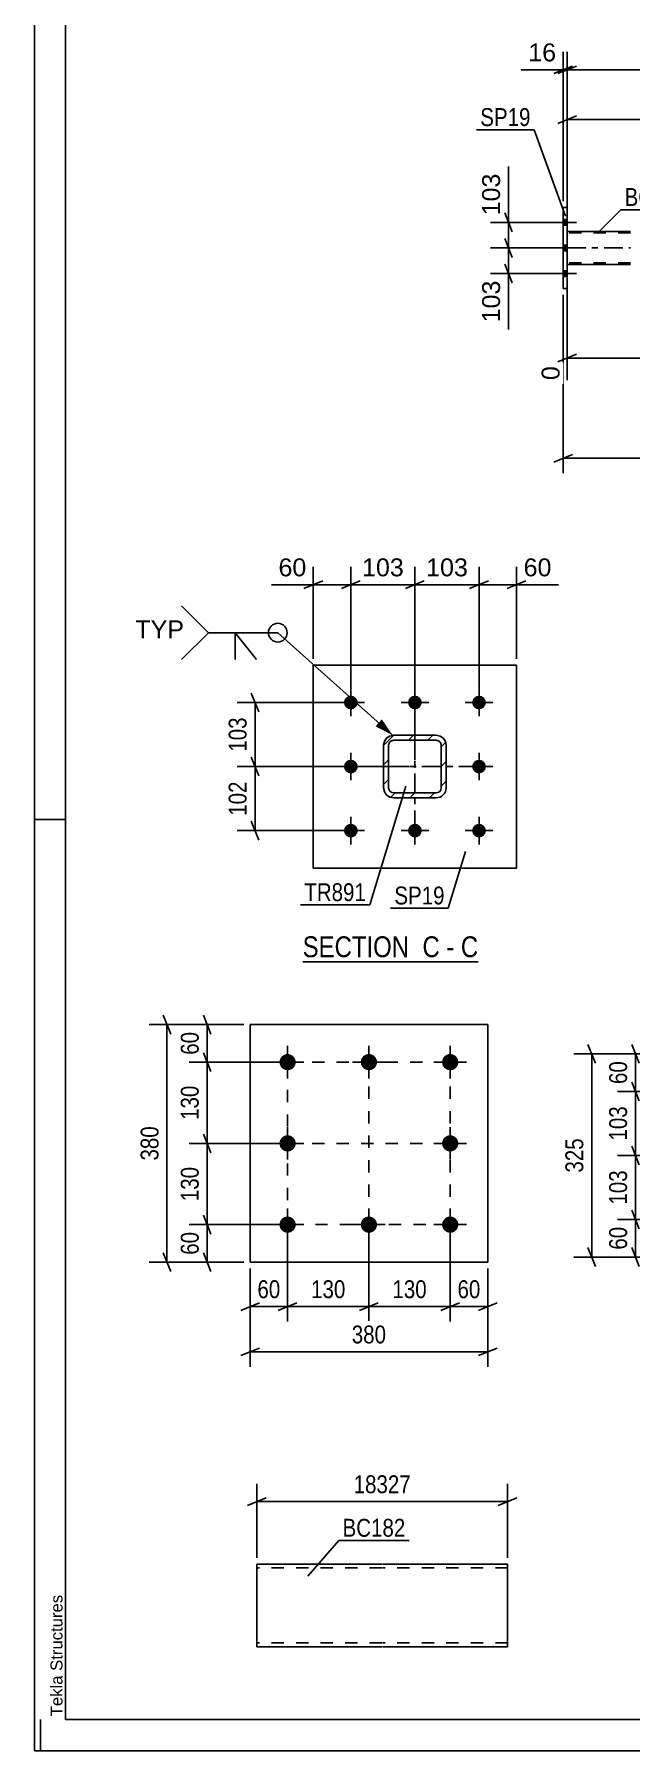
# Model space of a CAD drawing. Header units: millimetres. Extents: x 0 to 841, y 0 to 594.
# Drawn here: x 0 to 95.4, y 0 to 274.6 of the extents above; entities that cross this region are included whole.
import ezdxf

# ---------------------------------------------------------------- set-up
doc = ezdxf.new("R2010")
doc.units = ezdxf.units.MM
doc.linetypes.add('DXK_LINE_DOT2', pattern=[3.9198, 1.9599, -1.9599])
doc.linetypes.add('DXK_LINE_DOT3', pattern=[5.9187, 2.979, -0.9799, 0.9799, -0.9799])
doc.styles.add('Arial', font='ARIAL.TTF', dxfattribs={"height": 0.2})
doc.styles.add('Arial Narrow', font='ARIALN.TTF', dxfattribs={"height": 0.2})

# ---------------------------------------------------------------- blocks, each defined once
blk = doc.blocks.new('Unknown-814761036-1137')
at = {"color": 5, "linetype": 'Continuous'}
for p, q in [((0, 594), (0, 0)), ((5, 589), (5, 5)), ((5, 149), (0, 149)), ((1, 0), (1, 5)), ((5, 5), (836, 5)), ((0, 0), (841, 0))]:
    blk.add_line(p, q, dxfattribs=at)
at = {"color": 174, "linetype": 'Continuous', "style": 'Arial'}
blk.add_text('Tekla Structures', height=1.9102, rotation=90, dxfattribs=at).set_placement((4.5, 5.5))
blk = doc.blocks.new('Unknown-814761036-13 - 5533')
at = {"color": 6, "linetype": 'Continuous'}
blk.add_line((42.91, 126.2), (70.98, 126.2), dxfattribs=at)
at = {"color": 0, "linetype": 'Continuous'}
blk.add_wipeout([(61.02, 126.95), (61.02, 130.45), (42.91, 130.45), (42.91, 126.95)], dxfattribs=at)
at = {"color": 7, "linetype": 'Continuous', "style": 'Arial Narrow'}
blk.add_text('SECTION ', height=3.34, dxfattribs=at).set_placement((42.91, 126.95))
at = {"color": 0, "linetype": 'Continuous'}
blk.add_wipeout([(64.84, 126.95), (64.84, 130.45), (62.07, 130.45), (62.07, 126.95)], dxfattribs=at)
blk.add_wipeout([(67.16, 126.95), (67.16, 130.45), (65.89, 130.45), (65.89, 126.95)], dxfattribs=at)
at = {"color": 7, "linetype": 'Continuous', "style": 'Arial Narrow'}
blk.add_text('C', height=3.34, dxfattribs=at).set_placement((62.07, 126.95))
at = {"color": 0, "linetype": 'Continuous'}
blk.add_wipeout([(70.98, 126.95), (70.98, 130.45), (68.21, 130.45), (68.21, 126.95)], dxfattribs=at)
at = {"color": 7, "linetype": 'Continuous', "style": 'Arial Narrow'}
for s, p in [('C', (68.21, 126.95)), ('-', (65.89, 126.95))]:
    blk.add_text(s, height=3.34, dxfattribs=at).set_placement(p)
blk = doc.blocks.new('Part-814761036-5007 - 4968')
at = {"color": 2, "linetype": 'Continuous'}
for p, q in [((84.55, 233.92), (84.55, 246.92)), ((84.55, 246.92), (85.19, 246.92)), ((85.19, 246.92), (85.19, 233.92)), ((85.19, 233.92), (84.55, 233.92))]:
    blk.add_line(p, q, dxfattribs=at)
at = {"color": 7, "linetype": 'DXK_LINE_DOT2'}
for p, q in [((84.55, 233.92), (84.55, 246.92)), ((85.19, 233.92), (85.19, 246.92))]:
    blk.add_line(p, q, dxfattribs=at)
blk = doc.blocks.new('Part-814761036-5019 - 4968')
at = {"color": 2, "linetype": 'Continuous'}
for p, q in [((95.31, 243.06), (85.19, 243.06)), ((95.31, 237.78), (85.19, 237.78))]:
    blk.add_line(p, q, dxfattribs=at)
at = {"color": 7, "linetype": 'DXK_LINE_DOT2'}
for p, q in [((85.19, 243.06), (85.19, 237.78)), ((95.31, 242.82), (85.19, 242.82)), ((95.31, 238.02), (85.19, 238.02))]:
    blk.add_line(p, q, dxfattribs=at)
at = {"color": 7, "linetype": 'DXK_LINE_DOT3'}
blk.add_line((85.19, 240.42), (95.31, 240.42), dxfattribs=at)
blk = doc.blocks.new('Bolt-814761036-5020 - 4968')
at = {"linetype": 'Continuous'}
for points in [[(84.55, 244.96), (84.55, 244.08), (85.19, 244.08), (85.19, 244.96)], [(84.55, 244.96), (84.55, 244.08), (85.19, 244.08), (85.19, 244.96)], [(84.55, 244.96), (84.55, 244.08), (85.19, 244.08), (85.19, 244.96)], [(84.55, 240.86), (84.55, 239.98), (85.19, 239.98), (85.19, 240.86)], [(84.55, 240.86), (84.55, 239.98), (85.19, 239.98), (85.19, 240.86)], [(84.55, 236.76), (84.55, 235.88), (85.19, 235.88), (85.19, 236.76)], [(84.55, 236.76), (84.55, 235.88), (85.19, 235.88), (85.19, 236.76)], [(84.55, 236.76), (84.55, 235.88), (85.19, 235.88), (85.19, 236.76)]]:
    blk.add_hatch(color=1, dxfattribs=at).paths.add_polyline_path(points)
at = {"color": 1, "linetype": 'Continuous'}
for p, q in [((83.39, 244.52), (86.71, 244.52)), ((83.39, 244.52), (86.71, 244.52)), ((83.39, 244.52), (86.71, 244.52)), ((84.55, 244.96), (85.19, 244.96)), ((84.55, 244.96), (85.19, 244.96)), ((84.55, 244.96), (85.19, 244.96)), ((84.55, 244.08), (85.19, 244.08)), ((84.55, 244.08), (85.19, 244.08)), ((84.55, 244.08), (85.19, 244.08)), ((83.39, 240.42), (86.71, 240.42)), ((83.39, 240.42), (86.71, 240.42)), ((84.55, 240.86), (85.19, 240.86)), ((84.55, 240.86), (85.19, 240.86)), ((84.55, 239.98), (85.19, 239.98)), ((84.55, 239.98), (85.19, 239.98)), ((83.39, 236.32), (86.71, 236.32)), ((83.39, 236.32), (86.71, 236.32)), ((83.39, 236.32), (86.71, 236.32)), ((84.55, 236.76), (85.19, 236.76)), ((84.55, 236.76), (85.19, 236.76)), ((84.55, 236.76), (85.19, 236.76)), ((84.55, 235.88), (85.19, 235.88)), ((84.55, 235.88), (85.19, 235.88)), ((84.55, 235.88), (85.19, 235.88))]:
    blk.add_line(p, q, dxfattribs=at)
blk = doc.blocks.new('Part-814761036-5671 - 5533')
at = {"linetype": 'Continuous'}
h = blk.add_hatch(dxfattribs=at)
h.set_pattern_fill('', scale=0.7, style=0, pattern_type=0)
h.set_pattern_definition([(45, (57.4637, 162.451), (-1.57154, 1.57154), [])])
h.paths.add_polyline_path([(64.26, 162.45), (57.46, 162.45), (56.85, 162.33), (56.33, 161.98), (55.99, 161.46), (55.86, 160.85), (55.86, 154.05), (55.99, 153.44), (56.33, 152.92), (56.85, 152.57), (57.46, 152.45), (64.26, 152.45), (64.88, 152.57), (65.4, 152.92), (65.74, 153.44), (65.86, 154.05), (65.86, 160.85), (65.74, 161.46), (65.4, 161.98), (64.88, 162.33)])
h.paths.add_polyline_path([(65, 161.16), (65.06, 160.85), (65.06, 154.05), (65, 153.74), (64.83, 153.49), (64.57, 153.31), (64.26, 153.25), (57.46, 153.25), (57.16, 153.31), (56.9, 153.49), (56.72, 153.74), (56.66, 154.05), (56.66, 160.85), (56.72, 161.16), (56.9, 161.42), (57.16, 161.59), (57.46, 161.65), (64.26, 161.65), (64.57, 161.59), (64.83, 161.42)])
blk.add_hatch(color=30, dxfattribs=at).paths.add_polyline_path([(60.86, 157.35, -1), (60.86, 157.55, -1)])
at = {"color": 7, "linetype": 'DXK_LINE_DOT3'}
for p, q in [((60.86, 147.45), (60.86, 167.45)), ((70.86, 157.45), (50.86, 157.45))]:
    blk.add_line(p, q, dxfattribs=at)
at = {"color": 7, "linetype": 'DXK_LINE_DOT2'}
for p, q in [((56.85, 162.33), (57.46, 162.45)), ((57.46, 162.45), (64.26, 162.45)), ((64.26, 162.45), (64.88, 162.33)), ((55.86, 160.85), (55.99, 161.46)), ((55.86, 154.05), (55.86, 160.85)), ((56.72, 161.16), (56.66, 160.85)), ((56.66, 154.05), (56.66, 160.85)), ((57.46, 161.65), (57.16, 161.59)), ((57.46, 161.65), (64.26, 161.65)), ((64.57, 161.59), (64.26, 161.65)), ((65.06, 160.85), (65, 161.16)), ((65.06, 154.05), (65.06, 160.85)), ((65.74, 161.46), (65.86, 160.85)), ((65.86, 154.05), (65.86, 160.85)), ((55.99, 153.44), (55.86, 154.05)), ((56.66, 154.05), (56.72, 153.74)), ((65, 153.74), (65.06, 154.05)), ((65.86, 154.05), (65.74, 153.44)), ((57.46, 152.45), (56.85, 152.57)), ((57.16, 153.31), (57.46, 153.25)), ((57.46, 153.25), (64.26, 153.25)), ((57.46, 152.45), (64.26, 152.45)), ((64.26, 153.25), (64.57, 153.31)), ((64.88, 152.57), (64.26, 152.45))]:
    blk.add_line(p, q, dxfattribs=at)
at = {"color": 2, "linetype": 'Continuous'}
for p, q in [((57.46, 162.45), (56.85, 162.33)), ((57.46, 162.45), (64.26, 162.45)), ((64.88, 162.33), (64.26, 162.45)), ((55.99, 161.46), (55.86, 160.85)), ((55.86, 154.05), (55.86, 160.85)), ((56.66, 160.85), (56.72, 161.16)), ((56.66, 154.05), (56.66, 160.85)), ((57.16, 161.59), (57.46, 161.65)), ((57.46, 161.65), (64.26, 161.65)), ((64.26, 161.65), (64.57, 161.59)), ((65, 161.16), (65.06, 160.85)), ((65.06, 154.05), (65.06, 160.85)), ((65.86, 160.85), (65.74, 161.46)), ((65.86, 154.05), (65.86, 160.85)), ((55.86, 154.05), (55.99, 153.44)), ((56.72, 153.74), (56.66, 154.05)), ((65.06, 154.05), (65, 153.74)), ((65.74, 153.44), (65.86, 154.05)), ((56.85, 152.57), (57.46, 152.45)), ((57.46, 153.25), (57.16, 153.31)), ((57.46, 153.25), (64.26, 153.25)), ((57.46, 152.45), (64.26, 152.45)), ((64.57, 153.31), (64.26, 153.25)), ((64.26, 152.45), (64.88, 152.57))]:
    blk.add_line(p, q, dxfattribs=at)
at = {"color": 30, "linetype": 'DXK_LINE_DOT3'}
blk.add_line((60.86, 157.45), (60.86, 157.45), dxfattribs=at)
at = {"color": 30, "linetype": 'Continuous'}
blk.add_circle((60.86, 157.45), 0.1, dxfattribs=at)
at = {"color": 7, "linetype": 'DXK_LINE_DOT2'}
for centre, radius, start, end in [((57.46, 160.85), 1.6, 112.5, 157.5), ((64.26, 160.85), 1.6, 22.5, 67.5), ((57.46, 160.85), 0.8, 112.5, 157.5), ((64.26, 160.85), 0.8, 22.5, 67.5), ((57.46, 154.05), 1.6, 202.5, 247.5), ((57.46, 154.05), 0.8, 202.5, 247.5), ((64.26, 154.05), 0.8, 292.5, 337.5), ((64.26, 154.05), 1.6, 292.5, 337.5)]:
    blk.add_arc(centre, radius, start, end, dxfattribs=at)
at = {"color": 2, "linetype": 'Continuous'}
for centre, radius, start, end in [((57.46, 160.85), 1.6, 112.5, 157.5), ((64.26, 160.85), 1.6, 22.5, 67.5), ((57.46, 160.85), 0.8, 112.5, 157.5), ((64.26, 160.85), 0.8, 22.5, 67.5), ((57.46, 154.05), 1.6, 202.5, 247.5), ((57.46, 154.05), 0.8, 202.5, 247.5), ((64.26, 154.05), 0.8, 292.5, 337.5), ((64.26, 154.05), 1.6, 292.5, 337.5)]:
    blk.add_arc(centre, radius, start, end, dxfattribs=at)
blk = doc.blocks.new('Part-814761036-5677 - 5533')
at = {"color": 2, "linetype": 'Continuous'}
for p, q in [((77.11, 173.7), (44.61, 173.7)), ((44.61, 141.2), (44.61, 173.7)), ((77.11, 141.2), (77.11, 173.7)), ((77.11, 141.2), (44.61, 141.2))]:
    blk.add_line(p, q, dxfattribs=at)
blk = doc.blocks.new('Bolt-814761036-5634 - 5533')
at = {"linetype": 'Continuous'}
for points in [[(50.61, 166.6, -1), (50.61, 168.8, -1)], [(60.86, 166.6, -1), (60.86, 168.8, -1)], [(71.11, 166.6, -1), (71.11, 168.8, -1)], [(50.61, 156.35, -1), (50.61, 158.55, -1)], [(71.11, 156.35, -1), (71.11, 158.55, -1)], [(50.61, 146.1, -1), (50.61, 148.3, -1)], [(60.86, 146.1, -1), (60.86, 148.3, -1)], [(71.11, 146.1, -1), (71.11, 148.3, -1)]]:
    blk.add_hatch(color=1, dxfattribs=at).paths.add_polyline_path(points)
at = {"color": 1, "linetype": 'Continuous'}
for p, q in [((52.81, 167.7), (48.41, 167.7)), ((50.61, 165.5), (50.61, 169.9)), ((63.06, 167.7), (58.66, 167.7)), ((60.86, 165.5), (60.86, 169.9)), ((73.31, 167.7), (68.91, 167.7)), ((71.11, 165.5), (71.11, 169.9)), ((50.61, 155.25), (50.61, 159.65)), ((71.11, 155.25), (71.11, 159.65)), ((52.81, 157.45), (48.41, 157.45)), ((73.31, 157.45), (68.91, 157.45)), ((50.61, 145), (50.61, 149.4)), ((60.86, 145), (60.86, 149.4)), ((71.11, 145), (71.11, 149.4)), ((52.81, 147.2), (48.41, 147.2)), ((63.06, 147.2), (58.66, 147.2)), ((73.31, 147.2), (68.91, 147.2))]:
    blk.add_line(p, q, dxfattribs=at)
blk = doc.blocks.new('Part-814761036-12836 - 12835')
at = {"color": 2, "linetype": 'Continuous'}
for p, q in [((35.58, 29.84), (35.58, 28.64)), ((55.58, 29.84), (35.58, 29.84)), ((35.58, 17.84), (35.58, 28.64)), ((75.68, 29.84), (55.68, 29.84)), ((75.68, 29.84), (75.68, 16.64)), ((35.58, 16.73), (35.58, 17.84)), ((35.58, 16.64), (35.58, 16.73)), ((35.58, 16.64), (55.58, 16.64)), ((55.68, 16.64), (75.68, 16.64))]:
    blk.add_line(p, q, dxfattribs=at)
at = {"color": 7, "linetype": 'DXK_LINE_DOT2'}
for p, q in [((55.58, 29.24), (35.58, 29.24)), ((75.68, 29.24), (55.68, 29.24)), ((75.68, 29.75), (75.68, 29.84)), ((35.58, 16.99), (35.58, 17.84)), ((35.58, 17.24), (35.58, 17.29)), ((35.58, 17.24), (35.58, 17.29)), ((55.58, 17.24), (35.58, 17.24)), ((75.68, 17.24), (55.68, 17.24)), ((75.68, 17.24), (75.68, 17.29))]:
    blk.add_line(p, q, dxfattribs=at)
blk = doc.blocks.new('Part-814761036-12908 - 12907')
at = {"color": 2, "linetype": 'Continuous'}
for p, q in [((34.5, 116.16), (34.5, 78.16)), ((34.5, 116.16), (72.5, 116.16)), ((72.5, 116.16), (72.5, 78.16)), ((34.5, 78.16), (72.5, 78.16))]:
    blk.add_line(p, q, dxfattribs=at)
blk = doc.blocks.new('Bolt-814761036-12909 - 12907')
at = {"linetype": 'Continuous'}
for points in [[(40.5, 111.46, -1), (40.5, 108.86, -1)], [(53.5, 111.46, -1), (53.5, 108.86, -1)], [(66.5, 111.46, -1), (66.5, 108.86, -1)], [(40.5, 98.46, -1), (40.5, 95.86, -1)], [(66.5, 98.46, -1), (66.5, 95.86, -1)], [(40.5, 85.46, -1), (40.5, 82.86, -1)], [(53.5, 85.46, -1), (53.5, 82.86, -1)], [(66.5, 85.46, -1), (66.5, 82.86, -1)]]:
    blk.add_hatch(color=1, dxfattribs=at).paths.add_polyline_path(points)
at = {"color": 1, "linetype": 'Continuous'}
for p, q in [((40.5, 112.76), (40.5, 107.56)), ((53.5, 112.76), (53.5, 107.56)), ((66.5, 112.76), (66.5, 107.56)), ((37.9, 110.16), (43.1, 110.16)), ((50.9, 110.16), (56.1, 110.16)), ((63.9, 110.16), (69.1, 110.16)), ((40.5, 99.76), (40.5, 94.56)), ((66.5, 99.76), (66.5, 94.56)), ((37.9, 97.16), (43.1, 97.16)), ((63.9, 97.16), (69.1, 97.16)), ((40.5, 86.76), (40.5, 81.56)), ((53.5, 86.76), (53.5, 81.56)), ((66.5, 86.76), (66.5, 81.56)), ((37.9, 84.16), (43.1, 84.16)), ((50.9, 84.16), (56.1, 84.16)), ((63.9, 84.16), (69.1, 84.16))]:
    blk.add_line(p, q, dxfattribs=at)
blk = doc.blocks.new('Rectangle-814761036-14074 - 12907')
at = {"color": 1, "linetype": 'DXK_LINE_DOT2'}
blk.add_lwpolyline([(40.5, 110.16), (66.5, 110.16), (66.5, 84.16), (40.5, 84.16), (40.5, 110.16)], close=True, dxfattribs=at)
blk = doc.blocks.new('Line-814761036-14113 - 12907')
at = {"color": 1, "linetype": 'DXK_LINE_DOT2'}
blk.add_line((53.5, 110.16), (53.5, 84.16), dxfattribs=at)
blk = doc.blocks.new('Line-814761036-14120 - 12907')
at = {"color": 1, "linetype": 'DXK_LINE_DOT2'}
blk.add_line((40.5, 97.16), (66.5, 97.16), dxfattribs=at)
blk = doc.blocks.new('StraightDimension-814761036-5368 - 4968')
at = {"color": 7, "linetype": 'Continuous'}
for p, q in [((84.55, 232.92), (84.55, 204.37)), ((86.05, 207.37), (83.05, 206.17)), ((84.55, 206.77), (768.38, 206.77))]:
    blk.add_line(p, q, dxfattribs=at)
blk = doc.blocks.new('StraightDimension-814761036-5386 - 4968')
at = {"color": 7, "linetype": 'Continuous'}
for p, q in [((85.19, 237.26), (85.19, 219.28)), ((233.8, 229.18), (233.8, 212.61)), ((86.69, 223.41), (83.69, 222.21)), ((85.19, 222.81), (233.8, 222.81)), ((232.3, 222.21), (235.3, 223.41))]:
    blk.add_line(p, q, dxfattribs=at)
at = {"color": 0}
blk.add_wipeout([(164.54, 223.56), (164.54, 227.76), (154.45, 227.76), (154.45, 223.56)], dxfattribs=at)
at = {"color": 0, "linetype": 'Continuous'}
for points in [[(84.59, 222.11), (80.39, 222.11), (80.39, 218.68), (84.59, 218.68)], [(233.2, 222.11), (229, 222.11), (229, 212.01), (233.2, 212.01)]]:
    blk.add_wipeout(points, dxfattribs=at)
at = {"color": 3, "style": 'Arial'}
blk.add_text('3789', height=2.865, dxfattribs=at).set_placement((155.05, 224.16))
at = {"color": 3, "linetype": 'Continuous', "style": 'Arial'}
for s, height, p in [('0', 2.87, (83.99, 219.28)), ('3789', 2.865, (232.6, 212.61))]:
    blk.add_text(s, height=height, rotation=90.0002, dxfattribs=at).set_placement(p)
blk = doc.blocks.new('StraightDimension-814761036-5415 - 4968')
at = {"color": 7, "linetype": 'Continuous'}
for p, q in [((83.05, 268.33), (86.05, 269.53)), ((86.69, 269.53), (83.69, 268.33)), ((84.55, 247.92), (84.55, 271.78)), ((85.19, 247.92), (85.19, 271.78)), ((84.55, 268.93), (85.19, 268.93))]:
    blk.add_line(p, q, dxfattribs=at)
at = {"color": 0}
blk.add_wipeout([(84.02, 269.68), (84.02, 273.88), (78.38, 273.88), (78.38, 269.68)], dxfattribs=at)
at = {"color": 7, "linetype": 'Continuous'}
blk.add_line((84.55, 268.93), (77.85, 268.93), dxfattribs=at)
blk.add_line((84.55, 268.93), (77.85, 268.93), dxfattribs=at)
at = {"color": 3, "style": 'Arial'}
blk.add_text('16', height=2.865, dxfattribs=at).set_placement((78.98, 270.28))
blk = doc.blocks.new('StraightDimension-814761036-5425 - 4968')
at = {"color": 7, "linetype": 'Continuous'}
for p, q in [((86.69, 269.53), (83.69, 268.33)), ((85.19, 247.92), (85.19, 271.78)), ((85.19, 268.93), (767.74, 268.93))]:
    blk.add_line(p, q, dxfattribs=at)
blk = doc.blocks.new('StraightDimension-814761036-5474 - 4968')
at = {"color": 7, "linetype": 'Continuous'}
for p, q in [((85.19, 243.58), (85.19, 263.81)), ((233.8, 244.46), (233.8, 263.81)), ((86.69, 261.56), (83.69, 260.36)), ((85.19, 260.96), (233.8, 260.96)), ((232.3, 260.36), (235.3, 261.56))]:
    blk.add_line(p, q, dxfattribs=at)
at = {"color": 0}
blk.add_wipeout([(164.54, 261.71), (164.54, 265.91), (154.45, 265.91), (154.45, 261.71)], dxfattribs=at)
at = {"color": 3, "style": 'Arial'}
blk.add_text('3789', height=2.865, dxfattribs=at).set_placement((155.05, 262.31))
blk = doc.blocks.new('StraightDimension-814761036-7432 - 4968')
at = {"color": 7, "linetype": 'Continuous'}
for p, q in [((75.22, 241.92), (76.42, 238.92)), ((84.95, 240.42), (72.97, 240.42)), ((75.82, 236.32), (75.82, 240.42)), ((84.95, 236.32), (72.97, 236.32)), ((76.42, 234.82), (75.22, 237.82))]:
    blk.add_line(p, q, dxfattribs=at)
at = {"color": 0}
blk.add_wipeout([(75.07, 235.79), (70.87, 235.79), (70.87, 227.92), (75.07, 227.92)], dxfattribs=at)
at = {"color": 7, "linetype": 'Continuous'}
blk.add_line((75.82, 236.32), (75.82, 227.4), dxfattribs=at)
blk.add_line((75.82, 236.32), (75.82, 227.4), dxfattribs=at)
at = {"color": 3, "style": 'Arial'}
blk.add_text('103', height=2.865, rotation=90.0002, dxfattribs=at).set_placement((74.47, 228.52))
blk = doc.blocks.new('StraightDimension-814761036-7434 - 4968')
at = {"color": 7, "linetype": 'Continuous'}
for p, q in [((84.95, 244.52), (72.97, 244.52)), ((75.22, 246.02), (76.42, 243.02)), ((75.82, 240.42), (75.82, 244.52)), ((76.42, 238.92), (75.22, 241.92)), ((84.95, 240.42), (72.97, 240.42))]:
    blk.add_line(p, q, dxfattribs=at)
at = {"color": 0}
blk.add_wipeout([(75.07, 252.91), (70.87, 252.91), (70.87, 245.04), (75.07, 245.04)], dxfattribs=at)
at = {"color": 7, "linetype": 'Continuous'}
blk.add_line((75.82, 244.52), (75.82, 253.44), dxfattribs=at)
blk.add_line((75.82, 244.52), (75.82, 253.44), dxfattribs=at)
at = {"color": 3, "style": 'Arial'}
blk.add_text('103', height=2.865, rotation=90.0002, dxfattribs=at).set_placement((74.47, 245.64))
blk = doc.blocks.new('StraightDimension-814761036-5780 - 5533')
at = {"color": 7, "linetype": 'Continuous'}
for p, q in [((43.11, 185.94), (46.11, 187.14)), ((44.61, 174.7), (44.61, 189.39)), ((52.11, 187.14), (49.11, 185.94)), ((50.61, 168.7), (50.61, 189.39)), ((44.61, 186.54), (50.61, 186.54))]:
    blk.add_line(p, q, dxfattribs=at)
at = {"color": 0}
blk.add_wipeout([(44.09, 187.29), (44.09, 191.49), (38.44, 191.49), (38.44, 187.29)], dxfattribs=at)
at = {"color": 7, "linetype": 'Continuous'}
blk.add_line((44.61, 186.54), (37.92, 186.54), dxfattribs=at)
blk.add_line((44.61, 186.54), (37.92, 186.54), dxfattribs=at)
at = {"color": 3, "style": 'Arial'}
blk.add_text('60', height=2.865, dxfattribs=at).set_placement((39.04, 187.89))
blk = doc.blocks.new('StraightDimension-814761036-5790 - 5533')
at = {"color": 7, "linetype": 'Continuous'}
for p, q in [((49.11, 185.94), (52.11, 187.14)), ((50.61, 168.7), (50.61, 189.39)), ((62.36, 187.14), (59.36, 185.94)), ((60.86, 158.45), (60.86, 189.39)), ((50.61, 186.54), (60.86, 186.54))]:
    blk.add_line(p, q, dxfattribs=at)
at = {"color": 0}
blk.add_wipeout([(59.67, 187.29), (59.67, 191.49), (51.8, 191.49), (51.8, 187.29)], dxfattribs=at)
at = {"color": 3, "style": 'Arial'}
blk.add_text('103', height=2.865, dxfattribs=at).set_placement((52.4, 187.89))
blk = doc.blocks.new('StraightDimension-814761036-5807 - 5533')
at = {"color": 7, "linetype": 'Continuous'}
for p, q in [((59.36, 185.94), (62.36, 187.14)), ((60.86, 158.45), (60.86, 189.39)), ((72.61, 187.14), (69.61, 185.94)), ((71.11, 168.7), (71.11, 189.39)), ((60.86, 186.54), (71.11, 186.54))]:
    blk.add_line(p, q, dxfattribs=at)
at = {"color": 0}
blk.add_wipeout([(69.92, 187.29), (69.92, 191.49), (62.05, 191.49), (62.05, 187.29)], dxfattribs=at)
at = {"color": 3, "style": 'Arial'}
blk.add_text('103', height=2.865, dxfattribs=at).set_placement((62.65, 187.89))
blk = doc.blocks.new('StraightDimension-814761036-5824 - 5533')
at = {"color": 7, "linetype": 'Continuous'}
for p, q in [((69.61, 185.94), (72.61, 187.14)), ((71.11, 168.7), (71.11, 189.39)), ((78.61, 187.14), (75.61, 185.94)), ((77.11, 174.7), (77.11, 189.39)), ((71.11, 186.54), (77.11, 186.54))]:
    blk.add_line(p, q, dxfattribs=at)
at = {"color": 0}
blk.add_wipeout([(83.29, 187.29), (83.29, 191.49), (77.64, 191.49), (77.64, 187.29)], dxfattribs=at)
at = {"color": 7, "linetype": 'Continuous'}
blk.add_line((77.11, 186.54), (83.81, 186.54), dxfattribs=at)
blk.add_line((77.11, 186.54), (83.81, 186.54), dxfattribs=at)
at = {"color": 3, "style": 'Arial'}
blk.add_text('60', height=2.865, dxfattribs=at).set_placement((78.24, 187.89))
blk = doc.blocks.new('StraightDimension-814761036-12752 - 5533')
at = {"color": 7, "linetype": 'Continuous'}
for p, q in [((49.61, 167.7), (32.44, 167.7)), ((34.69, 169.2), (35.89, 166.2)), ((35.29, 157.45), (35.29, 167.7)), ((59.86, 157.45), (32.44, 157.45)), ((35.89, 155.95), (34.69, 158.95))]:
    blk.add_line(p, q, dxfattribs=at)
at = {"color": 0}
blk.add_wipeout([(34.54, 165.92), (30.34, 165.92), (30.34, 159.23), (34.54, 159.23)], dxfattribs=at)
at = {"color": 3, "style": 'Arial Narrow'}
blk.add_text('103', height=2.863, rotation=90.0002, dxfattribs=at).set_placement((33.94, 159.83))
blk = doc.blocks.new('StraightDimension-814761036-12753 - 5533')
at = {"color": 7, "linetype": 'Continuous'}
for p, q in [((59.86, 157.45), (32.44, 157.45)), ((34.69, 158.95), (35.89, 155.95)), ((35.29, 147.2), (35.29, 157.45)), ((35.89, 145.7), (34.69, 148.7)), ((49.61, 147.2), (32.44, 147.2))]:
    blk.add_line(p, q, dxfattribs=at)
at = {"color": 0}
blk.add_wipeout([(34.54, 155.67), (30.34, 155.67), (30.34, 148.98), (34.54, 148.98)], dxfattribs=at)
at = {"color": 3, "style": 'Arial Narrow'}
blk.add_text('102', height=2.863, rotation=90.0002, dxfattribs=at).set_placement((33.94, 149.58))
blk = doc.blocks.new('StraightDimension-814761036-13064 - 12835')
at = {"color": 7, "linetype": 'Continuous'}
for p, q in [((35.58, 30.84), (35.58, 42.69)), ((75.68, 30.84), (75.68, 42.69)), ((37.08, 40.44), (34.08, 39.24)), ((35.58, 39.84), (75.68, 39.84)), ((74.18, 39.24), (77.18, 40.44))]:
    blk.add_line(p, q, dxfattribs=at)
at = {"color": 0}
blk.add_wipeout([(60.8, 40.59), (60.8, 44.79), (50.46, 44.79), (50.46, 40.59)], dxfattribs=at)
at = {"color": 3, "style": 'Arial Narrow'}
blk.add_text('18327', height=2.863, dxfattribs=at).set_placement((51.06, 41.19))
blk = doc.blocks.new('StraightDimension-814761036-13068 - 12844')
at = {"color": 7, "linetype": 'Continuous'}
for p, q in [((95.53, 112.98), (96.73, 109.98)), ((111.13, 111.48), (93.28, 111.48)), ((96.13, 105.48), (96.13, 111.48)), ((117.13, 105.48), (93.28, 105.48)), ((96.73, 103.98), (95.53, 106.98))]:
    blk.add_line(p, q, dxfattribs=at)
at = {"color": 0}
blk.add_wipeout([(95.38, 110.91), (91.18, 110.91), (91.18, 106.06), (95.38, 106.06)], dxfattribs=at)
at = {"color": 3, "style": 'Arial Narrow'}
blk.add_text('60', height=2.863, rotation=90.0002, dxfattribs=at).set_placement((94.78, 106.66))
blk = doc.blocks.new('StraightDimension-814761036-13069 - 12844')
at = {"color": 7, "linetype": 'Continuous'}
for p, q in [((117.13, 105.48), (93.28, 105.48)), ((95.53, 106.98), (96.73, 103.98)), ((96.13, 95.23), (96.13, 105.48)), ((96.73, 93.73), (95.53, 96.73)), ((117.13, 95.23), (93.28, 95.23))]:
    blk.add_line(p, q, dxfattribs=at)
at = {"color": 0}
blk.add_wipeout([(95.38, 103.7), (91.18, 103.7), (91.18, 97.02), (95.38, 97.02)], dxfattribs=at)
at = {"color": 3, "style": 'Arial Narrow'}
blk.add_text('103', height=2.863, rotation=90.0002, dxfattribs=at).set_placement((94.78, 97.62))
blk = doc.blocks.new('StraightDimension-814761036-13070 - 12844')
at = {"color": 7, "linetype": 'Continuous'}
for p, q in [((95.53, 96.73), (96.73, 93.73)), ((117.13, 95.23), (93.28, 95.23)), ((96.13, 84.98), (96.13, 95.23)), ((96.73, 83.48), (95.53, 86.48)), ((117.13, 84.98), (93.28, 84.98))]:
    blk.add_line(p, q, dxfattribs=at)
at = {"color": 0}
blk.add_wipeout([(95.38, 93.45), (91.18, 93.45), (91.18, 86.77), (95.38, 86.77)], dxfattribs=at)
at = {"color": 3, "style": 'Arial Narrow'}
blk.add_text('103', height=2.863, rotation=90.0002, dxfattribs=at).set_placement((94.78, 87.37))
blk = doc.blocks.new('StraightDimension-814761036-13071 - 12844')
at = {"color": 7, "linetype": 'Continuous'}
for p, q in [((95.53, 86.48), (96.73, 83.48)), ((117.13, 84.98), (93.28, 84.98)), ((96.13, 78.98), (96.13, 84.98)), ((96.73, 77.48), (95.53, 80.48)), ((111.13, 78.98), (93.28, 78.98))]:
    blk.add_line(p, q, dxfattribs=at)
at = {"color": 0}
blk.add_wipeout([(95.38, 84.41), (91.18, 84.41), (91.18, 79.56), (95.38, 79.56)], dxfattribs=at)
at = {"color": 3, "style": 'Arial Narrow'}
blk.add_text('60', height=2.863, rotation=90.0002, dxfattribs=at).set_placement((94.78, 80.16))
blk = doc.blocks.new('StraightDimension-814761036-13084 - 12844')
at = {"color": 7, "linetype": 'Continuous'}
for p, q in [((89.73, 109.98), (88.53, 112.98)), ((111.13, 111.48), (86.28, 111.48)), ((89.13, 78.98), (89.13, 111.48)), ((88.53, 80.48), (89.73, 77.48)), ((111.13, 78.98), (86.28, 78.98))]:
    blk.add_line(p, q, dxfattribs=at)
at = {"color": 0}
blk.add_wipeout([(88.38, 98.58), (84.18, 98.58), (84.18, 91.89), (88.38, 91.89)], dxfattribs=at)
at = {"color": 3, "style": 'Arial Narrow'}
blk.add_text('325', height=2.863, rotation=90.0002, dxfattribs=at).set_placement((87.78, 92.49))
blk = doc.blocks.new('StraightDimension-814761036-13158 - 12907')
at = {"color": 7, "linetype": 'Continuous'}
for p, q in [((39.5, 97.16), (24.78, 97.16)), ((28.23, 95.66), (27.03, 98.66)), ((27.63, 84.16), (27.63, 97.16)), ((27.03, 85.66), (28.23, 82.66)), ((39.5, 84.16), (24.78, 84.16))]:
    blk.add_line(p, q, dxfattribs=at)
at = {"color": 0}
blk.add_wipeout([(26.88, 94.01), (22.68, 94.01), (22.68, 87.32), (26.88, 87.32)], dxfattribs=at)
at = {"color": 3, "style": 'Arial Narrow'}
blk.add_text('130', height=2.863, rotation=90.0002, dxfattribs=at).set_placement((26.28, 87.92))
blk = doc.blocks.new('StraightDimension-814761036-13157 - 12907')
at = {"color": 7, "linetype": 'Continuous'}
for p, q in [((39.5, 110.16), (24.78, 110.16)), ((28.23, 108.66), (27.03, 111.66)), ((27.63, 97.16), (27.63, 110.16)), ((39.5, 97.16), (24.78, 97.16)), ((27.03, 98.66), (28.23, 95.66))]:
    blk.add_line(p, q, dxfattribs=at)
at = {"color": 0}
blk.add_wipeout([(26.88, 107.01), (22.68, 107.01), (22.68, 100.32), (26.88, 100.32)], dxfattribs=at)
at = {"color": 3, "style": 'Arial Narrow'}
blk.add_text('130', height=2.863, rotation=90.0002, dxfattribs=at).set_placement((26.28, 100.92))
blk = doc.blocks.new('StraightDimension-814761036-13156 - 12907')
at = {"color": 7, "linetype": 'Continuous'}
for p, q in [((33.5, 116.16), (24.78, 116.16)), ((27.03, 117.66), (28.23, 114.66)), ((27.63, 110.16), (27.63, 116.16)), ((39.5, 110.16), (24.78, 110.16)), ((28.23, 108.66), (27.03, 111.66))]:
    blk.add_line(p, q, dxfattribs=at)
at = {"color": 0}
blk.add_wipeout([(26.88, 115.59), (22.68, 115.59), (22.68, 110.74), (26.88, 110.74)], dxfattribs=at)
at = {"color": 3, "style": 'Arial Narrow'}
blk.add_text('60', height=2.863, rotation=90.0002, dxfattribs=at).set_placement((26.28, 111.34))
blk = doc.blocks.new('StraightDimension-814761036-13159 - 12907')
at = {"color": 7, "linetype": 'Continuous'}
for p, q in [((27.03, 85.66), (28.23, 82.66)), ((39.5, 84.16), (24.78, 84.16)), ((27.63, 78.16), (27.63, 84.16)), ((28.23, 76.66), (27.03, 79.66)), ((33.5, 78.16), (24.78, 78.16))]:
    blk.add_line(p, q, dxfattribs=at)
at = {"color": 0}
blk.add_wipeout([(26.88, 83.59), (22.68, 83.59), (22.68, 78.74), (26.88, 78.74)], dxfattribs=at)
at = {"color": 3, "style": 'Arial Narrow'}
blk.add_text('60', height=2.863, rotation=90.0002, dxfattribs=at).set_placement((26.28, 79.34))
blk = doc.blocks.new('StraightDimension-814761036-13172 - 12907')
at = {"color": 7, "linetype": 'Continuous'}
for p, q in [((33.5, 116.16), (18.36, 116.16)), ((21.81, 114.66), (20.61, 117.66)), ((21.21, 78.16), (21.21, 116.16)), ((20.61, 79.66), (21.81, 76.66)), ((33.5, 78.16), (18.36, 78.16))]:
    blk.add_line(p, q, dxfattribs=at)
at = {"color": 0}
blk.add_wipeout([(20.46, 100.51), (16.26, 100.51), (16.26, 93.82), (20.46, 93.82)], dxfattribs=at)
at = {"color": 3, "style": 'Arial Narrow'}
blk.add_text('380', height=2.863, rotation=90.0002, dxfattribs=at).set_placement((19.86, 94.42))
blk = doc.blocks.new('StraightDimension-814761036-13176 - 12907')
at = {"color": 7, "linetype": 'Continuous'}
for p, q in [((66.5, 83.16), (66.5, 68.65)), ((72.5, 77.16), (72.5, 68.65)), ((65, 70.45), (68, 71.65)), ((74, 71.65), (71, 70.45)), ((66.5, 71.05), (72.5, 71.05))]:
    blk.add_line(p, q, dxfattribs=at)
at = {"color": 0}
blk.add_wipeout([(71.93, 71.8), (71.93, 76), (67.07, 76), (67.07, 71.8)], dxfattribs=at)
at = {"color": 3, "style": 'Arial Narrow'}
blk.add_text('60', height=2.863, dxfattribs=at).set_placement((67.67, 72.4))
blk = doc.blocks.new('StraightDimension-814761036-13177 - 12907')
at = {"color": 7, "linetype": 'Continuous'}
for p, q in [((53.5, 83.16), (53.5, 68.65)), ((66.5, 83.16), (66.5, 68.65)), ((55, 71.65), (52, 70.45)), ((65, 70.45), (68, 71.65)), ((53.5, 71.05), (66.5, 71.05))]:
    blk.add_line(p, q, dxfattribs=at)
at = {"color": 0}
blk.add_wipeout([(63.34, 71.8), (63.34, 76), (56.66, 76), (56.66, 71.8)], dxfattribs=at)
at = {"color": 3, "style": 'Arial Narrow'}
blk.add_text('130', height=2.863, dxfattribs=at).set_placement((57.26, 72.4))
blk = doc.blocks.new('StraightDimension-814761036-13178 - 12907')
at = {"color": 7, "linetype": 'Continuous'}
for p, q in [((40.5, 83.16), (40.5, 68.65)), ((53.5, 83.16), (53.5, 68.65)), ((42, 71.65), (39, 70.45)), ((52, 70.45), (55, 71.65)), ((40.5, 71.05), (53.5, 71.05))]:
    blk.add_line(p, q, dxfattribs=at)
at = {"color": 0}
blk.add_wipeout([(50.34, 71.8), (50.34, 76), (43.66, 76), (43.66, 71.8)], dxfattribs=at)
at = {"color": 3, "style": 'Arial Narrow'}
blk.add_text('130', height=2.863, dxfattribs=at).set_placement((44.26, 72.4))
blk = doc.blocks.new('StraightDimension-814761036-13179 - 12907')
at = {"color": 7, "linetype": 'Continuous'}
for p, q in [((40.5, 83.16), (40.5, 68.65)), ((34.5, 77.16), (34.5, 68.65)), ((33, 70.45), (36, 71.65)), ((42, 71.65), (39, 70.45)), ((34.5, 71.05), (40.5, 71.05))]:
    blk.add_line(p, q, dxfattribs=at)
at = {"color": 0}
blk.add_wipeout([(39.93, 71.8), (39.93, 76), (35.07, 76), (35.07, 71.8)], dxfattribs=at)
at = {"color": 3, "style": 'Arial Narrow'}
blk.add_text('60', height=2.863, dxfattribs=at).set_placement((35.67, 72.4))
blk = doc.blocks.new('StraightDimension-814761036-13192 - 12907')
at = {"color": 7, "linetype": 'Continuous'}
for p, q in [((34.5, 77.16), (34.5, 61.41)), ((72.5, 77.16), (72.5, 61.41)), ((36, 64.41), (33, 63.21)), ((34.5, 63.81), (72.5, 63.81)), ((71, 63.21), (74, 64.41))]:
    blk.add_line(p, q, dxfattribs=at)
at = {"color": 0}
blk.add_wipeout([(56.84, 64.56), (56.84, 68.76), (50.16, 68.76), (50.16, 64.56)], dxfattribs=at)
at = {"color": 3, "style": 'Arial Narrow'}
blk.add_text('380', height=2.863, dxfattribs=at).set_placement((50.76, 65.16))
blk = doc.blocks.new('Mark-814761036-5003 - 4968')
at = {"color": 0}
blk.add_wipeout([(79.35, 259.93), (79.35, 262.93), (71.31, 262.93), (71.31, 259.93)], dxfattribs=at)
blk.add_wipeout([(79.35, 259.93), (79.35, 262.93), (71.31, 262.93), (71.31, 259.93)], dxfattribs=at)
at = {"color": 30, "linetype": 'Continuous'}
for p in [(70.71, 259.33), (84.95, 245.53)]:
    blk.add_line(p, (79.95, 259.33), dxfattribs=at)
at = {"color": 3, "style": 'Arial Narrow'}
blk.add_text('SP19', height=2.863, dxfattribs=at).set_placement((71.31, 259.93))
blk = doc.blocks.new('Mark-814761036-15378 - 4968')
at = {"color": 0}
blk.add_wipeout([(104.44, 247.14), (104.44, 250.14), (94.39, 250.14), (94.39, 247.14)], dxfattribs=at)
blk.add_wipeout([(104.44, 247.14), (104.44, 250.14), (94.39, 250.14), (94.39, 247.14)], dxfattribs=at)
at = {"color": 30, "linetype": 'Continuous'}
for p, q in [((90.26, 243), (93.79, 246.54)), ((93.79, 246.54), (105.04, 246.54))]:
    blk.add_line(p, q, dxfattribs=at)
at = {"color": 3, "style": 'Arial Narrow'}
blk.add_text('BC182', height=2.863, dxfattribs=at).set_placement((94.39, 247.14))
blk = doc.blocks.new('WeldMark-814761036-5834 - 5533')
at = {"linetype": 'Continuous'}
blk.add_hatch(color=30, dxfattribs=at).paths.add_polyline_path([(55.56, 165.01), (57.3, 162.45), (54.56, 163.89)])
at = {"color": 30, "linetype": 'Continuous'}
for p in [(27.83, 178.87), (57.3, 162.45)]:
    blk.add_line(p, (38.93, 178.87), dxfattribs=at)
at = {"color": 3, "linetype": 'Continuous'}
for q in [(35.54, 174.59), (32.11, 174.59)]:
    blk.add_line((32.11, 178.87), q, dxfattribs=at)
for start, end in [(90, 270), (270, 90)]:
    blk.add_arc((38.93, 178.87), 1.5, start, end, dxfattribs=at)
at = {"color": 0, "linetype": 'Continuous'}
blk.add_wipeout([(23.93, 177.97), (23.93, 180.97), (16.15, 180.97), (16.15, 177.97)], dxfattribs=at)
blk.add_wipeout([(23.93, 177.97), (23.93, 180.97), (16.15, 180.97), (16.15, 177.97)], dxfattribs=at)
at = {"color": 3, "linetype": 'Continuous'}
for q in [(23.54, 183.16), (23.54, 174.59)]:
    blk.add_line((27.83, 178.87), q, dxfattribs=at)
at = {"color": 3, "linetype": 'Continuous', "style": 'Arial'}
blk.add_text('TYP', height=2.865, dxfattribs=at).set_placement((16.15, 177.97))
blk = doc.blocks.new('Mark-814761036-5667 - 5533')
at = {"color": 0}
blk.add_wipeout([(53.04, 135.92), (53.04, 138.92), (43.17, 138.92), (43.17, 135.92)], dxfattribs=at)
blk.add_wipeout([(53.04, 135.92), (53.04, 138.92), (43.17, 138.92), (43.17, 135.92)], dxfattribs=at)
at = {"color": 30, "linetype": 'Continuous'}
for p in [(59.38, 154.32), (42.57, 135.32)]:
    blk.add_line(p, (53.64, 135.32), dxfattribs=at)
at = {"color": 3, "style": 'Arial Narrow'}
blk.add_text('TR891', height=2.863, dxfattribs=at).set_placement((43.17, 135.92))
blk = doc.blocks.new('Mark-814761036-5673 - 5533')
at = {"color": 0}
blk.add_wipeout([(65.6, 135.39), (65.6, 138.39), (57.57, 138.39), (57.57, 135.39)], dxfattribs=at)
blk.add_wipeout([(65.6, 135.39), (65.6, 138.39), (57.57, 138.39), (57.57, 135.39)], dxfattribs=at)
at = {"color": 30, "linetype": 'Continuous'}
for p in [(68.97, 143.85), (56.97, 134.79)]:
    blk.add_line(p, (66.2, 134.79), dxfattribs=at)
at = {"color": 3, "style": 'Arial Narrow'}
blk.add_text('SP19', height=2.863, dxfattribs=at).set_placement((57.57, 135.39))
blk = doc.blocks.new('Mark-814761036-14471 - 12835')
at = {"color": 0}
blk.add_wipeout([(59.34, 34.23), (59.34, 37.23), (49.29, 37.23), (49.29, 34.23)], dxfattribs=at)
blk.add_wipeout([(59.34, 34.23), (59.34, 37.23), (49.29, 37.23), (49.29, 34.23)], dxfattribs=at)
at = {"color": 30, "linetype": 'Continuous'}
for p, q in [((43.71, 27.93), (48.69, 33.63)), ((48.69, 33.63), (59.94, 33.63))]:
    blk.add_line(p, q, dxfattribs=at)
at = {"color": 3, "style": 'Arial Narrow'}
blk.add_text('BC182', height=2.863, dxfattribs=at).set_placement((49.29, 34.23))

msp = doc.modelspace()

# ---------------------------------------------------------------- block references
for name in ['Unknown-814761036-1137', 'Bolt-814761036-5020 - 4968', 'Part-814761036-5007 - 4968', 'Part-814761036-5019 - 4968', 'Part-814761036-5677 - 5533', 'Bolt-814761036-5634 - 5533', 'Part-814761036-5671 - 5533', 'Part-814761036-12908 - 12907', 'Bolt-814761036-12909 - 12907', 'Rectangle-814761036-14074 - 12907', 'Line-814761036-14113 - 12907', 'Line-814761036-14120 - 12907', 'Part-814761036-12836 - 12835']:
    msp.add_blockref(name, (0, 0))

# ---------------------------------------------------------------- next in the draw order: block references
for name in ['StraightDimension-814761036-5415 - 4968', 'StraightDimension-814761036-5368 - 4968', 'StraightDimension-814761036-5780 - 5533', 'Unknown-814761036-13 - 5533', 'StraightDimension-814761036-13068 - 12844', 'StraightDimension-814761036-13158 - 12907', 'StraightDimension-814761036-13176 - 12907', 'StraightDimension-814761036-13064 - 12835']:
    msp.add_blockref(name, (0, 0))

# ---------------------------------------------------------------- next in the draw order: block references
for name in ['StraightDimension-814761036-5425 - 4968', 'StraightDimension-814761036-5386 - 4968', 'StraightDimension-814761036-5790 - 5533', 'StraightDimension-814761036-13157 - 12907', 'StraightDimension-814761036-13069 - 12844', 'StraightDimension-814761036-13159 - 12907', 'StraightDimension-814761036-13177 - 12907', 'Mark-814761036-14471 - 12835']:
    msp.add_blockref(name, (0, 0))

# ---------------------------------------------------------------- next in the draw order: block references
for name in ['StraightDimension-814761036-5474 - 4968', 'StraightDimension-814761036-7432 - 4968', 'StraightDimension-814761036-5807 - 5533', 'StraightDimension-814761036-13156 - 12907', 'StraightDimension-814761036-13070 - 12844', 'StraightDimension-814761036-13178 - 12907']:
    msp.add_blockref(name, (0, 0))

# ---------------------------------------------------------------- next in the draw order: block references
for name in ['StraightDimension-814761036-7434 - 4968', 'Mark-814761036-15378 - 4968', 'StraightDimension-814761036-5824 - 5533', 'StraightDimension-814761036-12752 - 5533', 'StraightDimension-814761036-13172 - 12907', 'StraightDimension-814761036-13071 - 12844']:
    msp.add_blockref(name, (0, 0))

# ---------------------------------------------------------------- next in the draw order: block references
for name in ['Mark-814761036-5003 - 4968', 'WeldMark-814761036-5834 - 5533', 'StraightDimension-814761036-12753 - 5533', 'StraightDimension-814761036-13084 - 12844', 'StraightDimension-814761036-13179 - 12907']:
    msp.add_blockref(name, (0, 0))

# ---------------------------------------------------------------- next in the draw order: block references
for name in ['Mark-814761036-5667 - 5533', 'StraightDimension-814761036-13192 - 12907']:
    msp.add_blockref(name, (0, 0))

# ---------------------------------------------------------------- next in the draw order: block references
msp.add_blockref('Mark-814761036-5673 - 5533', (0, 0))

doc.saveas('drawing.dxf')
